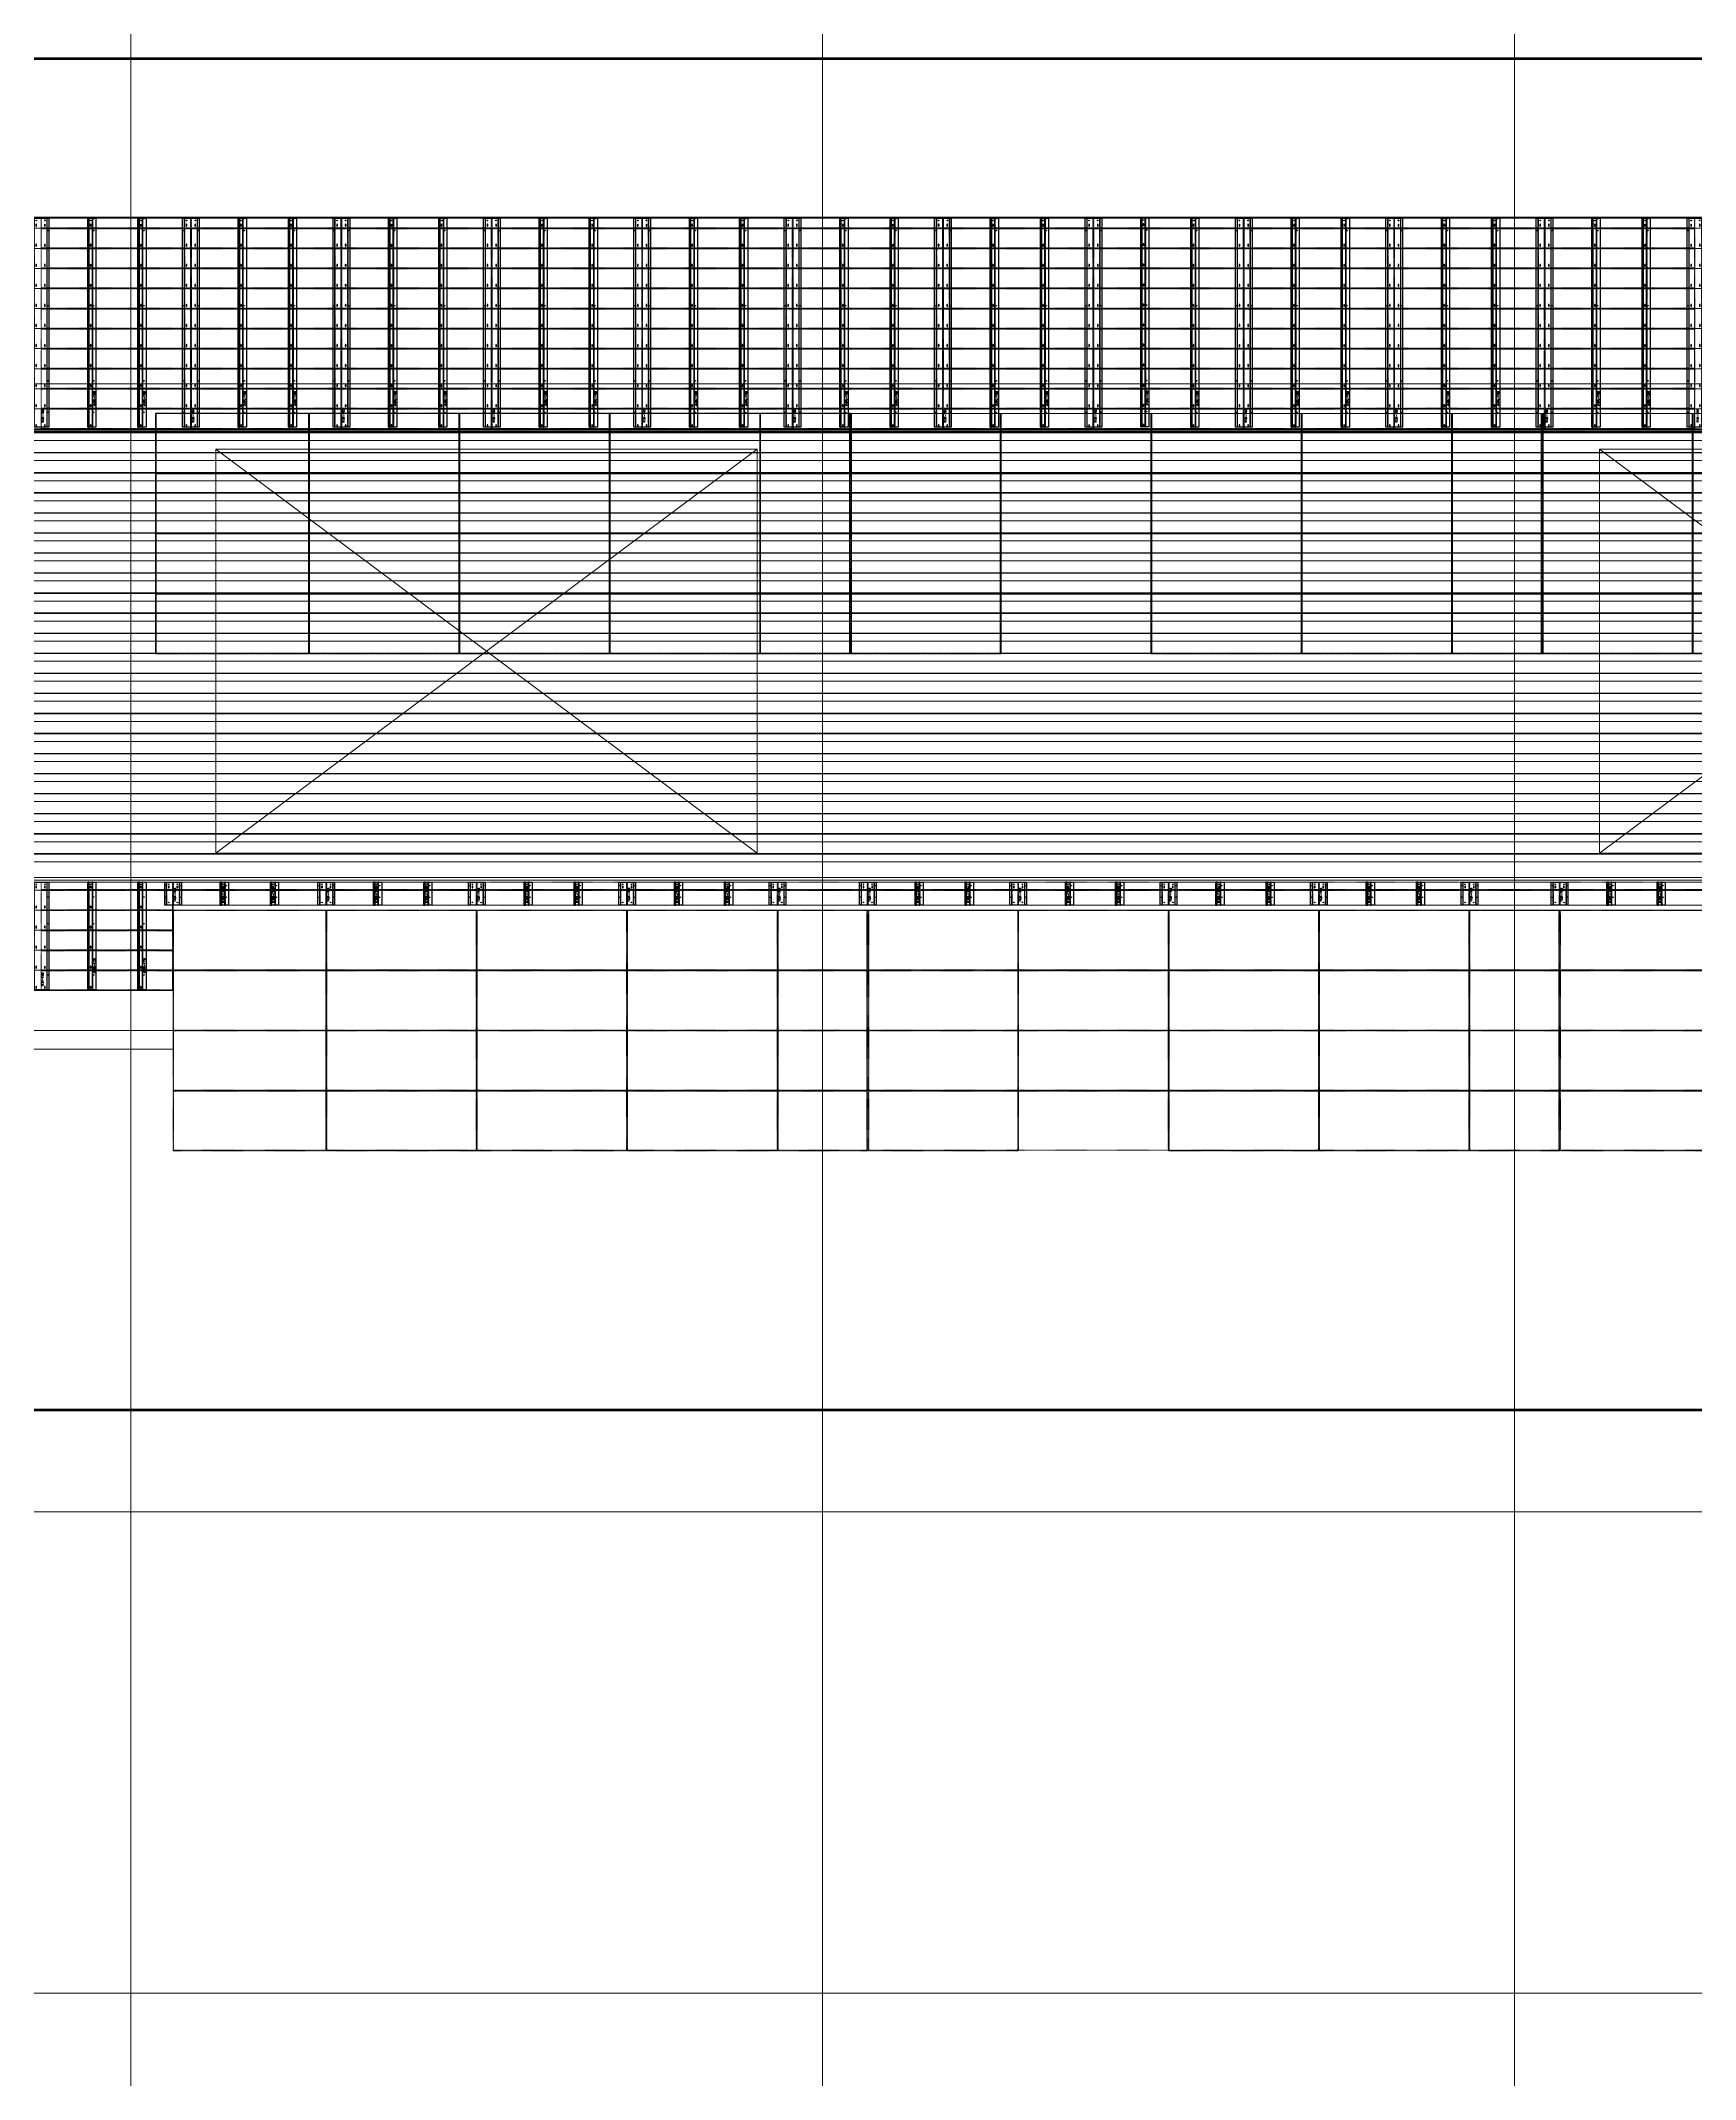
# Model space of a CAD drawing. Header units: inches. Extents: x 841 to 14134, y -5681 to -3225.
# Drawn here: x 1934 to 2594, y -4457 to -3644 of the extents above; entities that cross this region are included whole.
import ezdxf

# ---------------------------------------------------------------- set-up
doc = ezdxf.new("R2010")
doc.units = ezdxf.units.IN
doc.header["$MEASUREMENT"] = 0
for name, pattern in [('NBK_Center', [0.541667, 0.333333, -0.0625, 0.083333, -0.0625]), ('NBK_Center2', [0.270833, 0.166667, -0.03125, 0.041667, -0.03125]), ('NBK_CenterX2', [1.083333, 0.666667, -0.125, 0.166667, -0.125]), ('NBK_Hidden', [0.125, 0.083333, -0.041667]), ('NBK_Hidden2', [0.0625, 0.041667, -0.020833])]:
    doc.linetypes.add(name, pattern=pattern)
doc.layers.get('Defpoints').update_dxf_attribs({"color": 250, "lineweight": 0})
for name, color, linetype, lineweight in [('!Arch2', 8, 'Continuous', 9), ('!Dimension', 50, 'Continuous', 5), ('!Extrusion', 140, 'Continuous', 25), ('!Gridline', 112, 'NBK_CenterX2', 5), ('!Linetype_Center', 220, 'NBK_Center', 9), ('!Linetype_Center2', 222, 'NBK_Center2', 9), ('!Linetype_Hidden', 210, 'NBK_Hidden', 9), ('!Misc2', 252, 'NBK_Hidden2', 5)]:
    doc.layers.add(name, color=color, linetype=linetype, lineweight=lineweight)
doc.styles.add('Romans', font='romans.shx', dxfattribs={"width": 0.8})

# ---------------------------------------------------------------- blocks, each defined once
blk = doc.blocks.new('A$C5F5E00A7')
for p, q in [((570, -364.16), (570, 207.16)), ((570, -364.16), (570, 207.16)), ((846, -364.16), (846, 207.16)), ((846, -364.16), (846, 207.16)), ((1122, -364.16), (1122, 207.16)), ((1122, -364.16), (1122, 207.16)), ((2853.84, 0), (-187.78, 0)), ((2853.84, 0), (-187.78, 0)), ((-187.78, -258), (2853.84, -258)), ((-187.78, -258), (2853.84, -258))]:
    blk.add_line(p, q)
blk = doc.blocks.new('A$C5F5E390D')
at = {"layer": '!Linetype_Center2'}
for p, q in [((792, 48), (792, -48)), ((1068, 47.81), (1068, -48.19))]:
    blk.add_line(p, q, dxfattribs=at)
for points in [[(514.85, 48), (576, 48), (576, 24), (514.85, 24)], [(636, 24), (576, 24), (576, 48), (636, 48)], [(636, 48), (696, 48), (696, 24), (636, 24)], [(696, 24), (756, 24), (756, 48), (696, 48)], [(756, 24), (792, 24), (792, 48), (756, 48)], [(792, 24), (852, 24), (852, 47.81), (792, 47.81)], [(852, 24), (912, 24), (912, 47.81), (852, 47.81)], [(912, 24), (972, 24), (972, 47.81), (912, 47.81)], [(972, 24), (1032, 24), (1032, 47.81), (972, 47.81)], [(1128, 24), (1188, 24), (1188, 47.81), (1128, 47.81)], [(514.85, 24), (576, 24), (576, 0), (514.85, 0)], [(636, 0), (576, 0), (576, 24), (636, 24)], [(636, 24), (696, 24), (696, 0), (636, 0)], [(696, 0), (756, 0), (756, 24), (696, 24)], [(852, 24), (912, 24)], [(912, 0), (972, 0), (972, 24), (912, 24)], [(972, 0), (1032, 0), (1032, 24), (972, 24)], [(1128, 0), (1188, 0), (1188, 24), (1128, 24)], [(514.85, 0), (576, 0), (576, -24), (514.85, -24)], [(636, -24), (576, -24), (576, 0), (636, 0)], [(636, 0), (696, 0), (696, -24), (636, -24)], [(696, -24), (756, -24), (756, 0), (696, 0)], [(852, 0), (912, 0)], [(912, -24), (972, -24), (972, 0), (912, 0)], [(972, -24), (1032, -24), (1032, 0), (972, 0)], [(1128, -24), (1188, -24), (1188, 0), (1128, 0)], [(514.85, -24), (576, -24), (576, -48), (514.85, -48)], [(636, -48), (576, -48), (576, -24), (636, -24)], [(636, -24), (696, -24), (696, -48), (636, -48)], [(696, -48), (756, -48), (756, -24), (696, -24)], [(852, -24), (912, -24)], [(912, -48), (972, -48), (972, -24), (912, -24)], [(972, -48), (1032, -48), (1032, -24), (972, -24)], [(1128, -48), (1188, -48), (1188, -24), (1128, -24)]]:
    blk.add_lwpolyline(points, close=True, dxfattribs=at)
for points in [[(1068, 47.81), (1032, 47.81), (1032, 24), (1068, 24)], [(1068, 47.81), (1128, 47.81), (1128, 24), (1068, 24)], [(792, 24), (756, 24), (756, 0), (792, 0)], [(792, 24), (852, 24), (852, 0), (792, 0)], [(1068, 24), (1032, 24), (1032, 0), (1068, 0)], [(1068, 24), (1128, 24), (1128, 0), (1068, 0)], [(792, 0), (756, 0), (756, -24), (792, -24)], [(792, 0), (852, 0), (852, -24), (792, -24)], [(1068, 0), (1032, 0), (1032, -24), (1068, -24)], [(1068, 0), (1128, 0), (1128, -24), (1068, -24)], [(792, -24), (756, -24), (756, -48), (792, -48)], [(792, -24), (852, -24), (852, -48), (792, -48)], [(1068, -24), (1032, -24), (1032, -48), (1068, -48)], [(1068, -24), (1128, -24), (1128, -48), (1068, -48)]]:
    blk.add_lwpolyline(points, dxfattribs=at)
at = {"layer": '!Misc2', "linetype": 'Continuous'}
for points in [[(515.04, 47.81), (575.81, 47.81), (575.81, 24.19), (515.04, 24.19)], [(576.19, 24.19), (635.81, 24.19), (635.81, 47.81), (576.19, 47.81)], [(636.19, 47.81), (695.81, 47.81), (695.81, 24.19), (636.19, 24.19)], [(696.19, 24.19), (755.81, 24.19), (755.81, 47.81), (696.19, 47.81)], [(791.62, 47.81), (756.19, 47.81), (756.19, 24.19), (791.62, 24.19)], [(792.38, 47.81), (851.81, 47.81), (851.81, 24.19), (792.38, 24.19)], [(911.81, 24.19), (911.81, 47.81), (852.19, 47.81), (852.19, 24.19)], [(912.19, 24.19), (912.19, 47.81), (971.81, 47.81), (971.81, 24.19)], [(972.19, 24.19), (1031.81, 24.19), (1031.81, 47.81), (972.19, 47.81)], [(1067.62, 47.81), (1032.19, 47.81), (1032.19, 24.19), (1067.62, 24.19)], [(1068.38, 47.81), (1127.81, 47.81), (1127.81, 24.19), (1068.38, 24.19)], [(1128.19, 24.19), (1187.81, 24.19), (1187.81, 47.81), (1128.19, 47.81)], [(515.04, 23.81), (575.81, 23.81), (575.81, 0.19), (515.04, 0.19)], [(576.19, 0.19), (635.81, 0.19), (635.81, 23.81), (576.19, 23.81)], [(636.19, 23.81), (695.81, 23.81), (695.81, 0.19), (636.19, 0.19)], [(696.19, 0.19), (755.81, 0.19), (755.81, 23.81), (696.19, 23.81)], [(791.62, 23.81), (756.19, 23.81), (756.19, 0.19), (791.62, 0.19)], [(792.38, 23.81), (851.81, 23.81), (851.81, 0.19), (792.38, 0.19)], [(911.81, 0.19), (911.81, 23.81), (852.19, 23.81), (852.19, 0.19)], [(912.19, 0.19), (912.19, 23.81), (971.81, 23.81), (971.81, 0.19)], [(972.19, 0.19), (1031.81, 0.19), (1031.81, 23.81), (972.19, 23.81)], [(1067.62, 23.81), (1032.19, 23.81), (1032.19, 0.19), (1067.62, 0.19)], [(1068.38, 23.81), (1127.81, 23.81), (1127.81, 0.19), (1068.38, 0.19)], [(1128.19, 0.19), (1187.81, 0.19), (1187.81, 23.81), (1128.19, 23.81)], [(515.04, -0.19), (575.81, -0.19), (575.81, -23.81), (515.04, -23.81)], [(576.19, -23.81), (635.81, -23.81), (635.81, -0.19), (576.19, -0.19)], [(636.19, -0.19), (695.81, -0.19), (695.81, -23.81), (636.19, -23.81)], [(696.19, -23.81), (755.81, -23.81), (755.81, -0.19), (696.19, -0.19)], [(791.62, -0.19), (756.19, -0.19), (756.19, -23.81), (791.62, -23.81)], [(792.38, -0.19), (851.81, -0.19), (851.81, -23.81), (792.38, -23.81)], [(911.81, -23.81), (911.81, -0.19), (852.19, -0.19), (852.19, -23.81)], [(912.19, -23.81), (912.19, -0.19), (971.81, -0.19), (971.81, -23.81)], [(972.19, -23.81), (1031.81, -23.81), (1031.81, -0.19), (972.19, -0.19)], [(1067.62, -0.19), (1032.19, -0.19), (1032.19, -23.81), (1067.62, -23.81)], [(1068.38, -0.19), (1127.81, -0.19), (1127.81, -23.81), (1068.38, -23.81)], [(1128.19, -23.81), (1187.81, -23.81), (1187.81, -0.19), (1128.19, -0.19)], [(515.04, -24.19), (575.81, -24.19), (575.81, -47.81), (515.04, -47.81)], [(576.19, -47.81), (635.81, -47.81), (635.81, -24.19), (576.19, -24.19)], [(636.19, -24.19), (695.81, -24.19), (695.81, -47.81), (636.19, -47.81)], [(696.19, -47.81), (755.81, -47.81), (755.81, -24.19), (696.19, -24.19)], [(791.62, -24.19), (756.19, -24.19), (756.19, -47.81), (791.62, -47.81)], [(792.38, -24.19), (851.81, -24.19), (851.81, -47.81), (792.38, -47.81)], [(911.81, -47.81), (911.81, -24.19), (852.19, -24.19), (852.19, -47.81)], [(912.19, -47.81), (912.19, -24.19), (971.81, -24.19), (971.81, -47.81)], [(972.19, -47.81), (1031.81, -47.81), (1031.81, -24.19), (972.19, -24.19)], [(1067.62, -24.19), (1032.19, -24.19), (1032.19, -47.81), (1067.62, -47.81)], [(1068.38, -24.19), (1127.81, -24.19), (1127.81, -47.81), (1068.38, -47.81)], [(1128.19, -47.81), (1187.81, -47.81), (1187.81, -24.19), (1128.19, -24.19)]]:
    blk.add_lwpolyline(points, close=True, dxfattribs=at)
blk = doc.blocks.new('A$C5F5E02A7')
for p, q in [((23.75, 324.5), (-2525, 324.5)), ((-2202.31, 240), (-209.69, 240)), ((-211.29, 239.66), (-2202.12, 239.66)), ((-211.29, 239.48), (-2202.12, 239.48)), ((-211.29, 239), (-2202.12, 239)), ((-211.29, 238.55), (-2202.12, 238.55)), ((-211.29, 238.37), (-2202.12, 238.37)), ((-211.29, 235.31), (-2202.12, 235.31)), ((-211.29, 230.55), (-2202.12, 230.55)), ((-211.29, 230.37), (-2202.12, 230.37)), ((-1964.11, 231.84), (-1748.11, 231.84)), ((-1964.11, 70.72), (-1964.11, 231.84)), ((-1964.11, 231.84), (-1748.11, 70.72)), ((-1964.11, 70.72), (-1748.11, 231.84)), ((-1748.11, 231.84), (-1748.11, 70.72)), ((-1412.11, 231.84), (-1196.11, 231.84)), ((-1412.11, 70.72), (-1412.11, 231.84)), ((-1412.11, 231.84), (-1196.11, 70.72)), ((-1412.11, 70.72), (-1196.11, 231.84)), ((-211.29, 227.31), (-2202.12, 227.31)), ((-211.29, 222.55), (-2202.12, 222.55)), ((-211.29, 222.37), (-2202.12, 222.37)), ((-211.29, 219.31), (-2202.12, 219.31)), ((-211.29, 214.55), (-2202.12, 214.55)), ((-211.29, 214.37), (-2202.12, 214.37)), ((-211.29, 211.31), (-2202.12, 211.31)), ((-211.29, 206.55), (-2202.12, 206.55)), ((-211.29, 206.37), (-2202.12, 206.37)), ((-211.29, 203.31), (-2202.12, 203.31)), ((-211.29, 198.55), (-2202.12, 198.55)), ((-211.29, 198.37), (-2202.12, 198.37)), ((-211.29, 195.31), (-2202.12, 195.31)), ((-211.29, 190.55), (-2202.12, 190.55)), ((-211.29, 190.37), (-2202.12, 190.37)), ((-211.29, 187.31), (-2202.12, 187.31)), ((-211.29, 182.55), (-2202.12, 182.55)), ((-211.29, 182.37), (-2202.12, 182.37)), ((-211.29, 179.31), (-2202.12, 179.31)), ((-211.29, 174.55), (-2202.12, 174.55)), ((-211.29, 174.37), (-2202.12, 174.37)), ((-211.29, 171.31), (-2202.12, 171.31)), ((-211.29, 166.55), (-2202.12, 166.55)), ((-211.29, 166.37), (-2202.12, 166.37)), ((-211.29, 163.31), (-2202.12, 163.31)), ((-211.29, 158.55), (-2202.12, 158.55)), ((-211.29, 158.37), (-2202.12, 158.37)), ((-211.29, 155.31), (-2202.12, 155.31)), ((-211.29, 150.55), (-2202.12, 150.55)), ((-211.29, 150.37), (-2202.12, 150.37)), ((-211.29, 147.31), (-2202.12, 147.31)), ((-211.29, 142.55), (-2202.12, 142.55)), ((-211.29, 142.37), (-2202.12, 142.37)), ((-211.29, 139.31), (-2202.12, 139.31)), ((-211.29, 134.55), (-2202.12, 134.55)), ((-211.29, 134.37), (-2202.12, 134.37)), ((-211.29, 131.31), (-2202.12, 131.31)), ((-211.29, 126.55), (-2202.12, 126.55)), ((-211.29, 126.37), (-2202.12, 126.37)), ((-211.29, 123.31), (-2202.12, 123.31)), ((-211.29, 118.55), (-2202.12, 118.55)), ((-211.29, 118.37), (-2202.12, 118.37)), ((-211.29, 115.31), (-2202.12, 115.31)), ((-211.29, 110.55), (-2202.12, 110.55)), ((-211.29, 110.37), (-2202.12, 110.37)), ((-211.29, 107.31), (-2202.12, 107.31)), ((-211.29, 102.55), (-2202.12, 102.55)), ((-211.29, 102.37), (-2202.12, 102.37)), ((-211.29, 99.31), (-2202.12, 99.31)), ((-211.29, 94.55), (-2202.12, 94.55)), ((-211.29, 94.37), (-2202.12, 94.37)), ((-211.29, 91.31), (-2202.12, 91.31)), ((-211.29, 86.55), (-2202.12, 86.55)), ((-211.29, 86.37), (-2202.12, 86.37)), ((-211.29, 83.31), (-2202.12, 83.31)), ((-211.29, 78.55), (-2202.12, 78.55)), ((-211.29, 78.37), (-2202.12, 78.37)), ((-211.29, 75.31), (-2202.12, 75.31)), ((-211.29, 70.55), (-2202.12, 70.55)), ((-211.29, 70.37), (-2202.12, 70.37)), ((-211.29, 67.31), (-2202.12, 67.31)), ((-1748.11, 70.72), (-1964.11, 70.72)), ((-1196.11, 70.72), (-1412.11, 70.72)), ((-209.69, 60), (-2202.31, 60)), ((-2202.12, 61), (-211.29, 61))]:
    blk.add_line(p, q)
for points in [[(-2525, 16), (-1981.15, 16), (-1981.15, 0), (-2525, 0)], [(-2622.32, 0), (-1981.15, 0), (-1981.15, -7.5), (-2622.32, -7.5)]]:
    blk.add_lwpolyline(points, close=True)
blk = doc.blocks.new('A$C5F5E3900')
at = {"layer": '!Linetype_Center2'}
blk.add_line((514.85, 16), (514.85, 59.22), dxfattribs=at)
at = {"layer": '!Linetype_Hidden'}
for p, q in [((2374.75, 324), (199.25, 324)), ((199.25, 320), (2374.75, 320)), ((522, 240), (522, 324)), ((582, 240), (582, 324)), ((642, 240), (642, 324)), ((702, 240), (702, 324)), ((762, 240), (762, 324)), ((822, 240), (822, 324)), ((882, 240), (882, 324)), ((942, 240), (942, 324)), ((1002, 240), (1002, 324)), ((1062, 240), (1062, 324)), ((1122, 240), (1122, 324)), ((199.25, 312), (2374.75, 312)), ((199.25, 304), (2374.75, 304)), ((199.25, 296), (2374.75, 296)), ((199.25, 288), (2374.75, 288)), ((199.25, 280), (2374.75, 280)), ((199.25, 272), (2374.75, 272)), ((199.25, 264), (2374.75, 264)), ((199.25, 256), (2374.75, 256)), ((199.25, 248), (2374.75, 248)), ((293.5, 240), (2286.5, 240)), ((2286.5, 59.22), (293.5, 59.22)), ((576, 49.98), (576, 59.22)), ((636, 49.98), (636, 59.22)), ((696, 49.98), (696, 59.22)), ((756, 49.98), (756, 59.22)), ((792, 49.98), (792, 59.22)), ((852, 49.98), (852, 59.22)), ((912, 49.98), (912, 59.22)), ((972, 49.98), (972, 59.22)), ((1032, 49.98), (1032, 59.22)), ((1068, 49.98), (1068, 59.22)), ((199.25, 56), (2374.75, 56)), ((514.85, 49.98), (2374.75, 49.98)), ((199.25, 48), (514.85, 48)), ((199.25, 40), (514.85, 40)), ((199.25, 32), (514.85, 32)), ((199.25, 24), (514.85, 24)), ((199.25, 16), (514.85, 16))]:
    blk.add_line(p, q, dxfattribs=at)
for points in [[(462.19, 320.19), (521.81, 320.19), (521.81, 324), (462.19, 324)], [(462.19, 319.81), (521.81, 319.81), (521.81, 312.19), (462.19, 312.19)], [(581.81, 320.19), (522.19, 320.19), (522.19, 324), (581.81, 324)], [(581.81, 319.81), (522.19, 319.81), (522.19, 312.19), (581.81, 312.19)], [(582.19, 320.19), (641.81, 320.19), (641.81, 324), (582.19, 324)], [(582.19, 319.81), (641.81, 319.81), (641.81, 312.19), (582.19, 312.19)], [(701.81, 320.19), (642.19, 320.19), (642.19, 324), (701.81, 324)], [(701.81, 319.81), (642.19, 319.81), (642.19, 312.19), (701.81, 312.19)], [(702.19, 320.19), (761.81, 320.19), (761.81, 324), (702.19, 324)], [(702.19, 319.81), (761.81, 319.81), (761.81, 312.19), (702.19, 312.19)], [(821.81, 320.19), (762.19, 320.19), (762.19, 324), (821.81, 324)], [(821.81, 319.81), (762.19, 319.81), (762.19, 312.19), (821.81, 312.19)], [(822.19, 320.19), (881.81, 320.19), (881.81, 324), (822.19, 324)], [(822.19, 319.81), (881.81, 319.81), (881.81, 312.19), (822.19, 312.19)], [(941.81, 320.19), (882.19, 320.19), (882.19, 324), (941.81, 324)], [(941.81, 319.81), (882.19, 319.81), (882.19, 312.19), (941.81, 312.19)], [(942.19, 320.19), (1001.81, 320.19), (1001.81, 324), (942.19, 324)], [(942.19, 319.81), (1001.81, 319.81), (1001.81, 312.19), (942.19, 312.19)], [(1061.81, 320.19), (1002.19, 320.19), (1002.19, 324), (1061.81, 324)], [(1061.81, 319.81), (1002.19, 319.81), (1002.19, 312.19), (1061.81, 312.19)], [(1062.19, 320.19), (1121.81, 320.19), (1121.81, 324), (1062.19, 324)], [(1062.19, 319.81), (1121.81, 319.81), (1121.81, 312.19), (1062.19, 312.19)], [(462.19, 304.19), (521.81, 304.19), (521.81, 311.81), (462.19, 311.81)], [(581.81, 304.19), (522.19, 304.19), (522.19, 311.81), (581.81, 311.81)], [(582.19, 304.19), (641.81, 304.19), (641.81, 311.81), (582.19, 311.81)], [(701.81, 304.19), (642.19, 304.19), (642.19, 311.81), (701.81, 311.81)], [(702.19, 304.19), (761.81, 304.19), (761.81, 311.81), (702.19, 311.81)], [(821.81, 304.19), (762.19, 304.19), (762.19, 311.81), (821.81, 311.81)], [(822.19, 304.19), (881.81, 304.19), (881.81, 311.81), (822.19, 311.81)], [(941.81, 304.19), (882.19, 304.19), (882.19, 311.81), (941.81, 311.81)], [(942.19, 304.19), (1001.81, 304.19), (1001.81, 311.81), (942.19, 311.81)], [(1061.81, 304.19), (1002.19, 304.19), (1002.19, 311.81), (1061.81, 311.81)], [(1062.19, 304.19), (1121.81, 304.19), (1121.81, 311.81), (1062.19, 311.81)], [(462.19, 303.81), (521.81, 303.81), (521.81, 296.19), (462.19, 296.19)], [(581.81, 303.81), (522.19, 303.81), (522.19, 296.19), (581.81, 296.19)], [(582.19, 303.81), (641.81, 303.81), (641.81, 296.19), (582.19, 296.19)], [(701.81, 303.81), (642.19, 303.81), (642.19, 296.19), (701.81, 296.19)], [(702.19, 303.81), (761.81, 303.81), (761.81, 296.19), (702.19, 296.19)], [(821.81, 303.81), (762.19, 303.81), (762.19, 296.19), (821.81, 296.19)], [(822.19, 303.81), (881.81, 303.81), (881.81, 296.19), (822.19, 296.19)], [(941.81, 303.81), (882.19, 303.81), (882.19, 296.19), (941.81, 296.19)], [(942.19, 303.81), (1001.81, 303.81), (1001.81, 296.19), (942.19, 296.19)], [(1061.81, 303.81), (1002.19, 303.81), (1002.19, 296.19), (1061.81, 296.19)], [(1062.19, 303.81), (1121.81, 303.81), (1121.81, 296.19), (1062.19, 296.19)], [(462.19, 288.19), (521.81, 288.19), (521.81, 295.81), (462.19, 295.81)], [(581.81, 288.19), (522.19, 288.19), (522.19, 295.81), (581.81, 295.81)], [(582.19, 288.19), (641.81, 288.19), (641.81, 295.81), (582.19, 295.81)], [(701.81, 288.19), (642.19, 288.19), (642.19, 295.81), (701.81, 295.81)], [(702.19, 288.19), (761.81, 288.19), (761.81, 295.81), (702.19, 295.81)], [(821.81, 288.19), (762.19, 288.19), (762.19, 295.81), (821.81, 295.81)], [(822.19, 288.19), (881.81, 288.19), (881.81, 295.81), (822.19, 295.81)], [(941.81, 288.19), (882.19, 288.19), (882.19, 295.81), (941.81, 295.81)], [(942.19, 288.19), (1001.81, 288.19), (1001.81, 295.81), (942.19, 295.81)], [(1061.81, 288.19), (1002.19, 288.19), (1002.19, 295.81), (1061.81, 295.81)], [(1062.19, 288.19), (1121.81, 288.19), (1121.81, 295.81), (1062.19, 295.81)], [(462.19, 287.81), (521.81, 287.81), (521.81, 280.19), (462.19, 280.19)], [(581.81, 287.81), (522.19, 287.81), (522.19, 280.19), (581.81, 280.19)], [(582.19, 287.81), (641.81, 287.81), (641.81, 280.19), (582.19, 280.19)], [(701.81, 287.81), (642.19, 287.81), (642.19, 280.19), (701.81, 280.19)], [(702.19, 287.81), (761.81, 287.81), (761.81, 280.19), (702.19, 280.19)], [(821.81, 287.81), (762.19, 287.81), (762.19, 280.19), (821.81, 280.19)], [(822.19, 287.81), (881.81, 287.81), (881.81, 280.19), (822.19, 280.19)], [(941.81, 287.81), (882.19, 287.81), (882.19, 280.19), (941.81, 280.19)], [(942.19, 287.81), (1001.81, 287.81), (1001.81, 280.19), (942.19, 280.19)], [(1061.81, 287.81), (1002.19, 287.81), (1002.19, 280.19), (1061.81, 280.19)], [(1062.19, 287.81), (1121.81, 287.81), (1121.81, 280.19), (1062.19, 280.19)], [(462.19, 272.19), (521.81, 272.19), (521.81, 279.81), (462.19, 279.81)], [(581.81, 272.19), (522.19, 272.19), (522.19, 279.81), (581.81, 279.81)], [(582.19, 272.19), (641.81, 272.19), (641.81, 279.81), (582.19, 279.81)], [(701.81, 272.19), (642.19, 272.19), (642.19, 279.81), (701.81, 279.81)], [(702.19, 272.19), (761.81, 272.19), (761.81, 279.81), (702.19, 279.81)], [(821.81, 272.19), (762.19, 272.19), (762.19, 279.81), (821.81, 279.81)], [(822.19, 272.19), (881.81, 272.19), (881.81, 279.81), (822.19, 279.81)], [(941.81, 272.19), (882.19, 272.19), (882.19, 279.81), (941.81, 279.81)], [(942.19, 272.19), (1001.81, 272.19), (1001.81, 279.81), (942.19, 279.81)], [(1061.81, 272.19), (1002.19, 272.19), (1002.19, 279.81), (1061.81, 279.81)], [(1062.19, 272.19), (1121.81, 272.19), (1121.81, 279.81), (1062.19, 279.81)], [(462.19, 271.81), (521.81, 271.81), (521.81, 264.19), (462.19, 264.19)], [(581.81, 271.81), (522.19, 271.81), (522.19, 264.19), (581.81, 264.19)], [(582.19, 271.81), (641.81, 271.81), (641.81, 264.19), (582.19, 264.19)], [(701.81, 271.81), (642.19, 271.81), (642.19, 264.19), (701.81, 264.19)], [(702.19, 271.81), (761.81, 271.81), (761.81, 264.19), (702.19, 264.19)], [(821.81, 271.81), (762.19, 271.81), (762.19, 264.19), (821.81, 264.19)], [(822.19, 271.81), (881.81, 271.81), (881.81, 264.19), (822.19, 264.19)], [(941.81, 271.81), (882.19, 271.81), (882.19, 264.19), (941.81, 264.19)], [(942.19, 271.81), (1001.81, 271.81), (1001.81, 264.19), (942.19, 264.19)], [(1061.81, 271.81), (1002.19, 271.81), (1002.19, 264.19), (1061.81, 264.19)], [(1062.19, 271.81), (1121.81, 271.81), (1121.81, 264.19), (1062.19, 264.19)], [(462.19, 256.19), (521.81, 256.19), (521.81, 263.81), (462.19, 263.81)], [(581.81, 256.19), (522.19, 256.19), (522.19, 263.81), (581.81, 263.81)], [(582.19, 256.19), (641.81, 256.19), (641.81, 263.81), (582.19, 263.81)], [(701.81, 256.19), (642.19, 256.19), (642.19, 263.81), (701.81, 263.81)], [(702.19, 256.19), (761.81, 256.19), (761.81, 263.81), (702.19, 263.81)], [(821.81, 256.19), (762.19, 256.19), (762.19, 263.81), (821.81, 263.81)], [(822.19, 256.19), (881.81, 256.19), (881.81, 263.81), (822.19, 263.81)], [(941.81, 256.19), (882.19, 256.19), (882.19, 263.81), (941.81, 263.81)], [(942.19, 256.19), (1001.81, 256.19), (1001.81, 263.81), (942.19, 263.81)], [(1061.81, 256.19), (1002.19, 256.19), (1002.19, 263.81), (1061.81, 263.81)], [(1062.19, 256.19), (1121.81, 256.19), (1121.81, 263.81), (1062.19, 263.81)], [(462.19, 255.81), (521.81, 255.81), (521.81, 248.19), (462.19, 248.19)], [(581.81, 255.81), (522.19, 255.81), (522.19, 248.19), (581.81, 248.19)], [(582.19, 255.81), (641.81, 255.81), (641.81, 248.19), (582.19, 248.19)], [(701.81, 255.81), (642.19, 255.81), (642.19, 248.19), (701.81, 248.19)], [(702.19, 255.81), (761.81, 255.81), (761.81, 248.19), (702.19, 248.19)], [(821.81, 255.81), (762.19, 255.81), (762.19, 248.19), (821.81, 248.19)], [(822.19, 255.81), (881.81, 255.81), (881.81, 248.19), (822.19, 248.19)], [(941.81, 255.81), (882.19, 255.81), (882.19, 248.19), (941.81, 248.19)], [(942.19, 255.81), (1001.81, 255.81), (1001.81, 248.19), (942.19, 248.19)], [(1061.81, 255.81), (1002.19, 255.81), (1002.19, 248.19), (1061.81, 248.19)], [(1062.19, 255.81), (1121.81, 255.81), (1121.81, 248.19), (1062.19, 248.19)], [(462.19, 247.81), (521.81, 247.81), (521.81, 240.19), (462.19, 240.19)], [(581.81, 247.81), (522.19, 247.81), (522.19, 240.19), (581.81, 240.19)], [(582.19, 247.81), (641.81, 247.81), (641.81, 240.19), (582.19, 240.19)], [(701.81, 247.81), (642.19, 247.81), (642.19, 240.19), (701.81, 240.19)], [(702.19, 247.81), (761.81, 247.81), (761.81, 240.19), (702.19, 240.19)], [(821.81, 247.81), (762.19, 247.81), (762.19, 240.19), (821.81, 240.19)], [(822.19, 247.81), (881.81, 247.81), (881.81, 240.19), (822.19, 240.19)], [(941.81, 247.81), (882.19, 247.81), (882.19, 240.19), (941.81, 240.19)], [(942.19, 247.81), (1001.81, 247.81), (1001.81, 240.19), (942.19, 240.19)], [(1061.81, 247.81), (1002.19, 247.81), (1002.19, 240.19), (1061.81, 240.19)], [(1062.19, 247.81), (1121.81, 247.81), (1121.81, 240.19), (1062.19, 240.19)], [(462.19, 56.19), (514.66, 56.19), (514.66, 59.22), (462.19, 59.22)], [(575.81, 56.19), (515.04, 56.19), (515.04, 59.22), (575.81, 59.22)], [(576.19, 56.19), (635.81, 56.19), (635.81, 59.22), (576.19, 59.22)], [(695.81, 56.19), (636.19, 56.19), (636.19, 59.22), (695.81, 59.22)], [(696.19, 56.19), (755.81, 56.19), (755.81, 59.22), (696.19, 59.22)], [(791.81, 56.19), (756.19, 56.19), (756.19, 59.22), (791.81, 59.22)], [(792.19, 56.19), (851.81, 56.19), (851.81, 59.22), (792.19, 59.22)], [(911.81, 56.19), (852.19, 56.19), (852.19, 59.22), (911.81, 59.22)], [(912.19, 56.19), (971.81, 56.19), (971.81, 59.22), (912.19, 59.22)], [(1031.81, 56.19), (972.19, 56.19), (972.19, 59.22), (1031.81, 59.22)], [(1032.19, 56.19), (1067.81, 56.19), (1067.81, 59.22), (1032.19, 59.22)], [(1127.81, 56.19), (1068.19, 56.19), (1068.19, 59.22), (1127.81, 59.22)], [(514.66, 48.19), (514.66, 55.81), (462.19, 55.81), (462.19, 48.19)], [(515.04, 49.98), (515.04, 55.81), (575.81, 55.81), (575.81, 49.98)], [(635.81, 49.98), (635.81, 55.81), (576.19, 55.81), (576.19, 49.98)], [(636.19, 49.98), (636.19, 55.81), (695.81, 55.81), (695.81, 49.98)], [(755.81, 49.98), (755.81, 55.81), (696.19, 55.81), (696.19, 49.98)], [(756.19, 49.98), (756.19, 55.81), (791.81, 55.81), (791.81, 49.98)], [(851.81, 49.98), (851.81, 55.81), (792.19, 55.81), (792.19, 49.98)], [(852.19, 49.98), (852.19, 55.81), (911.81, 55.81), (911.81, 49.98)], [(971.81, 49.98), (971.81, 55.81), (912.19, 55.81), (912.19, 49.98)], [(972.19, 49.98), (972.19, 55.81), (1031.81, 55.81), (1031.81, 49.98)], [(1067.81, 49.98), (1067.81, 55.81), (1032.19, 55.81), (1032.19, 49.98)], [(1068.19, 49.98), (1068.19, 55.81), (1127.81, 55.81), (1127.81, 49.98)], [(514.66, 40.19), (514.66, 47.81), (462.19, 47.81), (462.19, 40.19)], [(514.66, 32.19), (514.66, 39.81), (462.19, 39.81), (462.19, 32.19)], [(514.66, 24.19), (514.66, 31.81), (462.19, 31.81), (462.19, 24.19)], [(514.66, 16.19), (514.66, 23.81), (462.19, 23.81), (462.19, 16.19)]]:
    blk.add_lwpolyline(points, close=True, dxfattribs=at)
blk = doc.blocks.new('A$C5F5E469F')
at = {"layer": '!Arch2', "color": 1}
blk.add_blockref('A$C5F5E02A7', (2568, 0), dxfattribs=at)
at = {"color": 1}
blk.add_blockref('A$C5F5E3900', (72, 0), dxfattribs=at)
blk = doc.blocks.new('E5C0158')
at = {"layer": '!Linetype_Hidden'}
for p, q in [((-1727.75, 0.19), (-1727.75, -95.81)), ((-1451.75, 0), (-1451.75, -96))]:
    blk.add_line(p, q, dxfattribs=at)
for points in [[(-2004.9, 0.19), (-1943.75, 0.19), (-1943.75, -23.81), (-2004.9, -23.81)], [(-2004.71, 0), (-1943.94, 0), (-1943.94, -23.62), (-2004.71, -23.62)], [(-1883.75, -23.81), (-1943.75, -23.81), (-1943.75, 0.19), (-1883.75, 0.19)], [(-1943.56, -23.62), (-1883.94, -23.62), (-1883.94, 0), (-1943.56, 0)], [(-1883.75, 0.19), (-1823.75, 0.19), (-1823.75, -23.81), (-1883.75, -23.81)], [(-1883.56, 0), (-1823.94, 0), (-1823.94, -23.62), (-1883.56, -23.62)], [(-1823.75, -23.81), (-1763.75, -23.81), (-1763.75, 0.19), (-1823.75, 0.19)], [(-1823.56, -23.62), (-1763.94, -23.62), (-1763.94, 0), (-1823.56, 0)], [(-1763.75, -23.81), (-1727.75, -23.81), (-1727.75, 0.19), (-1763.75, 0.19)], [(-1728.12, 0), (-1763.56, 0), (-1763.56, -23.62), (-1728.12, -23.62)], [(-1727.37, 0), (-1667.94, 0), (-1667.94, -23.62), (-1727.37, -23.62)], [(-1607.94, -23.62), (-1607.94, 0), (-1667.56, 0), (-1667.56, -23.62)], [(-1607.56, -23.62), (-1607.56, 0), (-1547.94, 0), (-1547.94, -23.62)], [(-1547.56, -23.62), (-1487.94, -23.62), (-1487.94, 0), (-1547.56, 0)], [(-1452.12, 0), (-1487.56, 0), (-1487.56, -23.62), (-1452.12, -23.62)], [(-1451.37, 0), (-1391.94, 0), (-1391.94, -23.62), (-1451.37, -23.62)], [(-1727.75, -23.81), (-1667.75, -23.81), (-1667.75, 0), (-1727.75, 0)], [(-1667.75, -23.81), (-1607.75, -23.81), (-1607.75, 0), (-1667.75, 0)], [(-1607.75, -23.81), (-1547.75, -23.81), (-1547.75, 0), (-1607.75, 0)], [(-1547.75, -23.81), (-1487.75, -23.81), (-1487.75, 0), (-1547.75, 0)], [(-2004.9, -23.81), (-1943.75, -23.81), (-1943.75, -47.81), (-2004.9, -47.81)], [(-2004.71, -24), (-1943.94, -24), (-1943.94, -47.63), (-2004.71, -47.63)], [(-1883.75, -47.81), (-1943.75, -47.81), (-1943.75, -23.81), (-1883.75, -23.81)], [(-1943.56, -47.63), (-1883.94, -47.63), (-1883.94, -24), (-1943.56, -24)], [(-1883.75, -23.81), (-1823.75, -23.81), (-1823.75, -47.81), (-1883.75, -47.81)], [(-1883.56, -24), (-1823.94, -24), (-1823.94, -47.63), (-1883.56, -47.63)], [(-1823.75, -47.81), (-1763.75, -47.81), (-1763.75, -23.81), (-1823.75, -23.81)], [(-1823.56, -47.63), (-1763.94, -47.63), (-1763.94, -24), (-1823.56, -24)], [(-1728.12, -24), (-1763.56, -24), (-1763.56, -47.63), (-1728.12, -47.63)], [(-1727.37, -24), (-1667.94, -24), (-1667.94, -47.63), (-1727.37, -47.63)], [(-1667.75, -23.81), (-1607.75, -23.81)], [(-1607.94, -47.63), (-1607.94, -24), (-1667.56, -24), (-1667.56, -47.63)], [(-1607.75, -47.81), (-1547.75, -47.81), (-1547.75, -23.81), (-1607.75, -23.81)], [(-1607.56, -47.63), (-1607.56, -24), (-1547.94, -24), (-1547.94, -47.63)], [(-1547.75, -47.81), (-1487.75, -47.81), (-1487.75, -23.81), (-1547.75, -23.81)], [(-1547.56, -47.63), (-1487.94, -47.63), (-1487.94, -24), (-1547.56, -24)], [(-1452.12, -24), (-1487.56, -24), (-1487.56, -47.63), (-1452.12, -47.63)], [(-1451.37, -24), (-1391.94, -24), (-1391.94, -47.63), (-1451.37, -47.63)], [(-2004.9, -47.81), (-1943.75, -47.81), (-1943.75, -71.81), (-2004.9, -71.81)], [(-2004.71, -48), (-1943.94, -48), (-1943.94, -71.63), (-2004.71, -71.63)], [(-1883.75, -71.81), (-1943.75, -71.81), (-1943.75, -47.81), (-1883.75, -47.81)], [(-1943.56, -71.63), (-1883.94, -71.63), (-1883.94, -48), (-1943.56, -48)], [(-1883.75, -47.81), (-1823.75, -47.81), (-1823.75, -71.81), (-1883.75, -71.81)], [(-1883.56, -48), (-1823.94, -48), (-1823.94, -71.63), (-1883.56, -71.63)], [(-1823.75, -71.81), (-1763.75, -71.81), (-1763.75, -47.81), (-1823.75, -47.81)], [(-1823.56, -71.63), (-1763.94, -71.63), (-1763.94, -48), (-1823.56, -48)], [(-1728.12, -48), (-1763.56, -48), (-1763.56, -71.63), (-1728.12, -71.63)], [(-1727.37, -48), (-1667.94, -48), (-1667.94, -71.63), (-1727.37, -71.63)], [(-1667.75, -47.81), (-1607.75, -47.81)], [(-1607.94, -71.63), (-1607.94, -48), (-1667.56, -48), (-1667.56, -71.63)], [(-1607.75, -71.81), (-1547.75, -71.81), (-1547.75, -47.81), (-1607.75, -47.81)], [(-1607.56, -71.63), (-1607.56, -48), (-1547.94, -48), (-1547.94, -71.63)], [(-1547.75, -71.81), (-1487.75, -71.81), (-1487.75, -47.81), (-1547.75, -47.81)], [(-1547.56, -71.63), (-1487.94, -71.63), (-1487.94, -48), (-1547.56, -48)], [(-1452.12, -48), (-1487.56, -48), (-1487.56, -71.63), (-1452.12, -71.63)], [(-1451.37, -48), (-1391.94, -48), (-1391.94, -71.63), (-1451.37, -71.63)], [(-2004.9, -71.81), (-1943.75, -71.81), (-1943.75, -95.81), (-2004.9, -95.81)], [(-2004.71, -72), (-1943.94, -72), (-1943.94, -95.62), (-2004.71, -95.62)], [(-1883.75, -95.81), (-1943.75, -95.81), (-1943.75, -71.81), (-1883.75, -71.81)], [(-1943.56, -95.62), (-1883.94, -95.62), (-1883.94, -72), (-1943.56, -72)], [(-1883.75, -71.81), (-1823.75, -71.81), (-1823.75, -95.81), (-1883.75, -95.81)], [(-1883.56, -72), (-1823.94, -72), (-1823.94, -95.62), (-1883.56, -95.62)], [(-1823.75, -95.81), (-1763.75, -95.81), (-1763.75, -71.81), (-1823.75, -71.81)], [(-1823.56, -95.62), (-1763.94, -95.62), (-1763.94, -72), (-1823.56, -72)], [(-1728.12, -72), (-1763.56, -72), (-1763.56, -95.62), (-1728.12, -95.62)], [(-1727.37, -72), (-1667.94, -72), (-1667.94, -95.62), (-1727.37, -95.62)], [(-1667.75, -71.81), (-1607.75, -71.81)], [(-1607.94, -95.62), (-1607.94, -72), (-1667.56, -72), (-1667.56, -95.62)], [(-1607.75, -95.81), (-1547.75, -95.81), (-1547.75, -71.81), (-1607.75, -71.81)], [(-1607.56, -95.62), (-1607.56, -72), (-1547.94, -72), (-1547.94, -95.62)], [(-1547.75, -95.81), (-1487.75, -95.81), (-1487.75, -71.81), (-1547.75, -71.81)], [(-1547.56, -95.62), (-1487.94, -95.62), (-1487.94, -72), (-1547.56, -72)], [(-1452.12, -72), (-1487.56, -72), (-1487.56, -95.62), (-1452.12, -95.62)], [(-1451.37, -72), (-1391.94, -72), (-1391.94, -95.62), (-1451.37, -95.62)]]:
    blk.add_lwpolyline(points, close=True, dxfattribs=at)
for points in [[(-1451.75, 0), (-1487.75, 0), (-1487.75, -23.81), (-1451.75, -23.81)], [(-1451.75, 0), (-1391.75, 0), (-1391.75, -23.81), (-1451.75, -23.81)], [(-1727.75, -23.81), (-1763.75, -23.81), (-1763.75, -47.81), (-1727.75, -47.81)], [(-1727.75, -23.81), (-1667.75, -23.81), (-1667.75, -47.81), (-1727.75, -47.81)], [(-1451.75, -23.81), (-1487.75, -23.81), (-1487.75, -47.81), (-1451.75, -47.81)], [(-1451.75, -23.81), (-1391.75, -23.81), (-1391.75, -47.81), (-1451.75, -47.81)], [(-1727.75, -47.81), (-1763.75, -47.81), (-1763.75, -71.81), (-1727.75, -71.81)], [(-1727.75, -47.81), (-1667.75, -47.81), (-1667.75, -71.81), (-1727.75, -71.81)], [(-1451.75, -47.81), (-1487.75, -47.81), (-1487.75, -71.81), (-1451.75, -71.81)], [(-1451.75, -47.81), (-1391.75, -47.81), (-1391.75, -71.81), (-1451.75, -71.81)], [(-1727.75, -71.81), (-1763.75, -71.81), (-1763.75, -95.81), (-1727.75, -95.81)], [(-1727.75, -71.81), (-1667.75, -71.81), (-1667.75, -95.81), (-1727.75, -95.81)], [(-1451.75, -71.81), (-1487.75, -71.81), (-1487.75, -95.81), (-1451.75, -95.81)], [(-1451.75, -71.81), (-1391.75, -71.81), (-1391.75, -95.81), (-1451.75, -95.81)]]:
    blk.add_lwpolyline(points, dxfattribs=at)
blk = doc.blocks.new('TAP HOLE_5mm')
at = {"layer": '!Linetype_Center2'}
for points in [[(-0.18, 0), (0.18, 0)], [(0, 0.18), (0, -0.18)]]:
    blk.add_lwpolyline(points, dxfattribs=at)
blk.add_circle((0, 0), 0.101)
blk = doc.blocks.new('WEEP HOLE')
at = {"layer": '!Linetype_Center'}
for p, q in [((-0.22, 0.37), (0.22, 0.37)), ((0, 0.83), (0, -0.08))]:
    blk.add_line(p, q, dxfattribs=at)
at = {"color": 0}
blk.add_lwpolyline([(-0.14, 0.61), (-0.14, 0.14, 0.414214), (0, 0, 0.414214), (0.14, 0.14), (0.14, 0.61, 0.414214), (0, 0.75, 0.414214)], format="xyb", close=True, dxfattribs=at)
blk = doc.blocks.new('JT.01L-1179')
at = {"layer": '!Extrusion'}
blk.add_lwpolyline([(3.25, 0), (0, 0), (0, 9.24), (2.22, 9.24, 1), (2.5, 9.24), (3.25, 9.24)], format="xyb", close=True, dxfattribs=at)
at = {"layer": '!Extrusion', "linetype": 'NBK_Hidden'}
for points in [[(0, 9.24), (0, 0), (0.08, 0), (0.08, 9.24)], [(1.87, 9.24), (1.87, 0), (1.95, 0), (1.95, 9.24)]]:
    blk.add_lwpolyline(points, close=True, dxfattribs=at)
at = {"layer": '!Extrusion'}
for points in [[(0, 9.24), (0, 0), (0.57, 0), (0.57, 9.24)], [(1.69, 9.24), (1.69, 0), (1.95, 0), (1.95, 9.24)]]:
    blk.add_lwpolyline(points, close=True, dxfattribs=at)
at = {"layer": '!Extrusion', "rotation": 360}
for p in [(1.13, 8.36), (1.13, 1.09), (2.36, 7.85), (2.36, 3.17)]:
    blk.add_blockref('TAP HOLE_5mm', p, dxfattribs=at)
at = {"layer": '!Extrusion'}
blk.add_blockref('WEEP HOLE', (1.13, 6.88), dxfattribs=at)
at = {"layer": 'Defpoints', "color": 2, "insert": (1.13, 3.89), "char_height": 0.75, "width": 1.65, "attachment_point": 5, "rotation": 90, "style": 'Romans'}
blk.add_mtext('JT.01L-1179', dxfattribs=at)
blk = doc.blocks.new('VT.01-1186')
at = {"layer": '!Extrusion'}
blk.add_lwpolyline([(3.33, 0), (-3.33, 0), (-3.33, 9.24), (1.58, 9.24, 1), (1.86, 9.24), (3.33, 9.24)], format="xyb", close=True, dxfattribs=at)
blk.add_lwpolyline([(1.86, 9.24), (2.54, 9.24), (2.54, 0), (-2.54, 0), (-2.54, 9.24), (1.58, 9.24)], dxfattribs=at)
at = {"layer": '!Extrusion', "linetype": 'NBK_Hidden'}
blk.add_lwpolyline([(1.86, 9.24), (2.46, 9.24), (2.46, 0), (-2.46, 0), (-2.46, 9.24), (1.58, 9.24)], dxfattribs=at)
at = {"layer": '!Extrusion'}
for name, p in [('TAP HOLE_5mm', (-1.72, 8.36)), ('TAP HOLE_5mm', (1.72, 8.36)), ('TAP HOLE_5mm', (-2.93, 7.85)), ('TAP HOLE_5mm', (-2.93, 3.17)), ('WEEP HOLE', (-1.72, 6.88)), ('TAP HOLE_5mm', (-1.72, 1.09)), ('WEEP HOLE', (1.72, 6.88)), ('TAP HOLE_5mm', (1.72, 1.09)), ('TAP HOLE_5mm', (2.93, 7.85)), ('TAP HOLE_5mm', (2.93, 3.17))]:
    blk.add_blockref(name, p, dxfattribs=at)
at = {"layer": 'Defpoints', "color": 1, "insert": (0.77, 4.18), "char_height": 0.75, "width": 1.65, "attachment_point": 5, "rotation": 90, "style": 'Romans'}
blk.add_mtext('VT.01-1186', dxfattribs=at)
blk = doc.blocks.new('VT.01-1185')
at = {"layer": '!Extrusion'}
blk.add_lwpolyline([(3.33, 0), (-3.33, 0), (-3.33, 43.03), (1.58, 43.03, 1), (1.86, 43.03), (3.33, 43.03)], format="xyb", close=True, dxfattribs=at)
blk.add_lwpolyline([(1.86, 43.03), (2.54, 43.03), (2.54, 0), (-2.54, 0), (-2.54, 43.03), (1.58, 43.03)], dxfattribs=at)
at = {"layer": '!Extrusion', "linetype": 'NBK_Hidden'}
blk.add_lwpolyline([(1.86, 43.03), (2.46, 43.03), (2.46, 0), (-2.46, 0), (-2.46, 43.03), (1.58, 43.03)], dxfattribs=at)
at = {"layer": '!Extrusion'}
for name, p in [('WEEP HOLE', (-1.72, 40.68)), ('TAP HOLE_5mm', (-1.72, 42.15)), ('WEEP HOLE', (1.72, 40.68)), ('TAP HOLE_5mm', (1.72, 42.15)), ('TAP HOLE_5mm', (-2.93, 37.03)), ('WEEP HOLE', (-1.72, 32.68)), ('WEEP HOLE', (1.72, 32.68)), ('TAP HOLE_5mm', (2.93, 37.03)), ('TAP HOLE_5mm', (-2.93, 26.4)), ('WEEP HOLE', (-1.72, 24.68)), ('WEEP HOLE', (1.72, 24.68)), ('TAP HOLE_5mm', (2.93, 26.4)), ('WEEP HOLE', (-1.72, 16.68)), ('WEEP HOLE', (1.72, 16.68)), ('WEEP HOLE', (-1.72, 8.68)), ('WEEP HOLE', (1.72, 8.68)), ('TAP HOLE_5mm', (-2.93, 6)), ('WEEP HOLE', (-1.72, 0.67)), ('WEEP HOLE', (1.72, 0.67)), ('TAP HOLE_5mm', (2.93, 6))]:
    blk.add_blockref(name, p, dxfattribs=at)
at = {"layer": 'Defpoints', "color": 1, "insert": (0.77, 4.18), "char_height": 0.75, "width": 1.65, "attachment_point": 5, "rotation": 90, "style": 'Romans'}
blk.add_mtext('VT.01-1185', dxfattribs=at)
blk = doc.blocks.new('VT.01-1187')
at = {"layer": '!Extrusion'}
blk.add_lwpolyline([(3.33, 0), (-3.33, 0), (-3.33, 83.38), (1.58, 83.38, 1), (1.86, 83.38), (3.33, 83.38)], format="xyb", close=True, dxfattribs=at)
blk.add_lwpolyline([(1.86, 83.38), (2.54, 83.38), (2.54, 0), (-2.54, 0), (-2.54, 83.38), (1.58, 83.38)], dxfattribs=at)
at = {"layer": '!Extrusion', "linetype": 'NBK_Hidden'}
blk.add_lwpolyline([(1.86, 83.38), (2.46, 83.38), (2.46, 0), (-2.46, 0), (-2.46, 83.38), (1.58, 83.38)], dxfattribs=at)
at = {"layer": '!Extrusion', "rotation": 360}
for name, p in [('TAP HOLE_5mm', (-1.72, 82.5)), ('TAP HOLE_5mm', (1.72, 82.5)), ('TAP HOLE_5mm', (-2.93, 78.49)), ('WEEP HOLE', (-1.72, 80.25)), ('WEEP HOLE', (1.72, 80.25)), ('TAP HOLE_5mm', (2.93, 78.49)), ('WEEP HOLE', (-1.72, 72.25)), ('WEEP HOLE', (-1.72, 64.25)), ('WEEP HOLE', (1.72, 72.25)), ('WEEP HOLE', (1.72, 64.25)), ('WEEP HOLE', (-1.72, 56.25)), ('WEEP HOLE', (1.72, 56.25)), ('WEEP HOLE', (-1.72, 48.25)), ('WEEP HOLE', (1.72, 48.25)), ('TAP HOLE_5mm', (-2.93, 48.54)), ('WEEP HOLE', (-1.72, 40.25)), ('WEEP HOLE', (1.72, 40.25)), ('TAP HOLE_5mm', (2.93, 48.54)), ('WEEP HOLE', (-1.72, 32.25)), ('WEEP HOLE', (1.72, 32.25)), ('WEEP HOLE', (-1.72, 24.25)), ('WEEP HOLE', (1.72, 24.25)), ('TAP HOLE_5mm', (-2.93, 18.54)), ('WEEP HOLE', (-1.72, 16.25)), ('WEEP HOLE', (1.72, 16.25)), ('TAP HOLE_5mm', (2.93, 18.54)), ('WEEP HOLE', (-1.72, 8.25)), ('WEEP HOLE', (1.72, 8.25)), ('TAP HOLE_5mm', (-2.93, 6)), ('WEEP HOLE', (-1.72, 0.24)), ('WEEP HOLE', (1.72, 0.24)), ('TAP HOLE_5mm', (2.93, 6))]:
    blk.add_blockref(name, p, dxfattribs=at)
at = {"layer": 'Defpoints', "color": 1, "insert": (0.89, 4.59), "char_height": 0.75, "width": 1.65, "attachment_point": 5, "rotation": 90, "style": 'Romans'}
blk.add_mtext('VT.01-1187', dxfattribs=at)
blk = doc.blocks.new('JT.01L-1180')
at = {"layer": '!Extrusion'}
for points in [[(0.57, 0), (0.57, 83.38), (0, 83.38), (0, 0)], [(1.95, 0), (1.95, 83.38), (1.69, 83.38), (1.69, 0)]]:
    blk.add_lwpolyline(points, close=True, dxfattribs=at)
blk.add_lwpolyline([(0, 0), (0, 83.38), (2.22, 83.38, 1), (2.5, 83.38), (3.25, 83.38), (3.25, 0)], format="xyb", close=True, dxfattribs=at)
at = {"layer": '!Extrusion', "linetype": 'NBK_Hidden'}
for points in [[(0.08, 0), (0.08, 83.38), (0, 83.38), (0, 0)], [(1.95, 0), (1.95, 83.38), (1.87, 83.38), (1.87, 0)]]:
    blk.add_lwpolyline(points, close=True, dxfattribs=at)
at = {"layer": '!Extrusion', "rotation": 360}
for p in [(1.13, 82.5), (2.36, 78.49), (2.36, 48.54), (2.36, 18.54), (2.36, 6)]:
    blk.add_blockref('TAP HOLE_5mm', p, dxfattribs=at)
at = {"layer": '!Extrusion'}
for p in [(1.13, 80.25), (1.13, 72.25), (1.13, 64.25), (1.13, 56.25), (1.13, 48.25), (1.13, 40.25), (1.13, 32.25), (1.13, 24.25), (1.13, 16.25), (1.13, 8.25), (1.13, 0.24)]:
    blk.add_blockref('WEEP HOLE', p, dxfattribs=at)
at = {"layer": 'Defpoints', "color": 2, "insert": (2.54, 11.46), "char_height": 0.75, "width": 1.65, "attachment_point": 5, "rotation": 90, "style": 'Romans'}
blk.add_mtext('JT.01L-1180', dxfattribs=at)
blk = doc.blocks.new('JT.01L-1178')
at = {"layer": '!Extrusion'}
blk.add_lwpolyline([(3.25, 0), (0, 0), (0, 43.03), (2.22, 43.03, 1), (2.5, 43.03), (3.25, 43.03)], format="xyb", close=True, dxfattribs=at)
at = {"layer": '!Extrusion', "linetype": 'NBK_Hidden'}
for points in [[(0, 43.03), (0, 0), (0.08, 0), (0.08, 43.03)], [(1.87, 43.03), (1.87, 0), (1.95, 0), (1.95, 43.03)]]:
    blk.add_lwpolyline(points, close=True, dxfattribs=at)
at = {"layer": '!Extrusion'}
for points in [[(0, 43.03), (0, 0), (0.57, 0), (0.57, 43.03)], [(1.69, 43.03), (1.69, 0), (1.95, 0), (1.95, 43.03)]]:
    blk.add_lwpolyline(points, close=True, dxfattribs=at)
for p in [(1.13, 40.68), (1.13, 32.68), (1.13, 24.68), (1.13, 16.68), (1.13, 8.68), (1.13, 0.67)]:
    blk.add_blockref('WEEP HOLE', p, dxfattribs=at)
at = {"layer": '!Extrusion', "rotation": 360}
for p in [(1.13, 42.15), (2.36, 37.03), (2.36, 26.4), (2.36, 6)]:
    blk.add_blockref('TAP HOLE_5mm', p, dxfattribs=at)
at = {"layer": 'Defpoints', "color": 2, "insert": (2.54, 9.62), "char_height": 0.75, "width": 1.65, "attachment_point": 5, "rotation": 90, "style": 'Romans'}
blk.add_mtext('JT.01L-1178', dxfattribs=at)
blk = doc.blocks.new('NORTH PENTHOUSE TRACK')
at = {"color": 6}
for name, p in [('VT.01-1187', (534, 240.62)), ('VT.01-1187', (594, 240.62)), ('VT.01-1187', (654, 240.62)), ('VT.01-1187', (714, 240.62)), ('VT.01-1187', (774, 240.62)), ('VT.01-1187', (834, 240.62)), ('VT.01-1187', (894, 240.62)), ('VT.01-1187', (954, 240.62)), ('VT.01-1187', (1014, 240.62)), ('VT.01-1187', (1074, 240.62)), ('VT.01-1187', (1134, 240.62)), ('VT.01-1187', (1194.19, 240.62)), ('VT.01-1186', (586.85, 49.98)), ('VT.01-1186', (648, 49.98)), ('VT.01-1186', (708, 49.98)), ('VT.01-1186', (768, 49.98)), ('VT.01-1186', (828, 49.98)), ('VT.01-1186', (864, 49.98)), ('VT.01-1186', (924, 49.98)), ('VT.01-1186', (984, 49.98)), ('VT.01-1186', (1044, 49.98)), ('VT.01-1186', (1104, 49.98)), ('VT.01-1186', (1140, 49.98))]:
    blk.add_blockref(name, p, dxfattribs=at)
at = {"color": 144}
for name, p in [('JT.01L-1180', (552.87, 240.62)), ('JT.01L-1180', (572.87, 240.62)), ('JT.01L-1180', (612.87, 240.62)), ('JT.01L-1180', (632.87, 240.62)), ('JT.01L-1180', (672.87, 240.62)), ('JT.01L-1180', (692.87, 240.62)), ('JT.01L-1180', (732.87, 240.62)), ('JT.01L-1180', (752.87, 240.62)), ('JT.01L-1180', (792.87, 240.62)), ('JT.01L-1180', (812.87, 240.62)), ('JT.01L-1180', (852.87, 240.62)), ('JT.01L-1180', (872.87, 240.62)), ('JT.01L-1180', (912.87, 240.62)), ('JT.01L-1180', (932.87, 240.62)), ('JT.01L-1180', (972.87, 240.8)), ('JT.01L-1180', (992.87, 240.62)), ('JT.01L-1180', (1032.87, 240.62)), ('JT.01L-1180', (1052.87, 240.62)), ('JT.01L-1180', (1092.87, 240.62)), ('JT.01L-1180', (1112.87, 240.62)), ('JT.01L-1180', (1152.87, 240.62)), ('JT.01L-1180', (1172.87, 240.62)), ('JT.01L-1178', (552.87, 16.19)), ('JT.01L-1178', (572.87, 16.19)), ('JT.01L-1179', (605.72, 49.98)), ('JT.01L-1179', (625.72, 49.98)), ('JT.01L-1179', (666.87, 49.98)), ('JT.01L-1179', (686.87, 49.98)), ('JT.01L-1179', (726.87, 49.98)), ('JT.01L-1179', (746.87, 49.98)), ('JT.01L-1179', (786.87, 49.98)), ('JT.01L-1179', (806.87, 49.98)), ('JT.01L-1179', (882.87, 49.98)), ('JT.01L-1179', (902.87, 49.98)), ('JT.01L-1179', (942.87, 49.98)), ('JT.01L-1179', (962.87, 49.98)), ('JT.01L-1179', (1002.87, 49.98)), ('JT.01L-1179', (1022.87, 49.98)), ('JT.01L-1179', (1062.87, 49.98)), ('JT.01L-1179', (1082.87, 49.98)), ('JT.01L-1179', (1158.87, 49.98)), ('JT.01L-1179', (1178.87, 49.98))]:
    blk.add_blockref(name, p, dxfattribs=at)
at = {"color": 3}
blk.add_blockref('VT.01-1185', (534, 16.19), dxfattribs=at)

msp = doc.modelspace()

# ---------------------------------------------------------------- linework, layer by layer
at = {"layer": '!Gridline'}
for p, q in [((1969.71, -5447, -1349.31), (1969.71, -3249.34, -1349.31)), ((2245.71, -5447, -1349.31), (2245.71, -3249.34, -1349.31)), ((2521.71, -5447, -1349.31), (2521.71, -3249.34, -1349.31)), ((850.77, -3780.72), (4569.06, -3780.72)), ((850.77, -3990.72), (4569.06, -3990.72)), ((850.77, -4038.72, -1349.31), (4569.06, -4038.72, -1349.31)), ((850.77, -4230.72, -1349.31), (4569.06, -4230.72, -1349.31)), ((850.77, -4422.72, -1349.31), (4569.06, -4422.72, -1349.31))]:
    msp.add_line(p, q, dxfattribs=at)
at = {"layer": 'Defpoints', "color": 2, "const_width": 1}
msp.add_lwpolyline([(1293.02, -3651.07), (4092.6, -3651.07), (4092.6, -4190.12), (1293.02, -4190.12)], close=True, dxfattribs=at)

# ---------------------------------------------------------------- block references
at = {"layer": '!Dimension'}
msp.add_blockref('E5C0158', (3991.46, -3990.9), dxfattribs=at)
at = {"color": 1}
msp.add_blockref('A$C5F5E469F', (1399.71, -4038.72), dxfattribs=at)
at = {"color": 144}
msp.add_blockref('NORTH PENTHOUSE TRACK', (1399.71, -4038.72), dxfattribs=at)
at = {"color": 4}
msp.add_blockref('A$C5F5E390D', (1464.78, -3840.46), dxfattribs=at)
at = {"layer": 'Defpoints', "color": 1}
msp.add_blockref('A$C5F5E00A7', (1399.71, -3780.72), dxfattribs=at)

doc.saveas('drawing.dxf')
